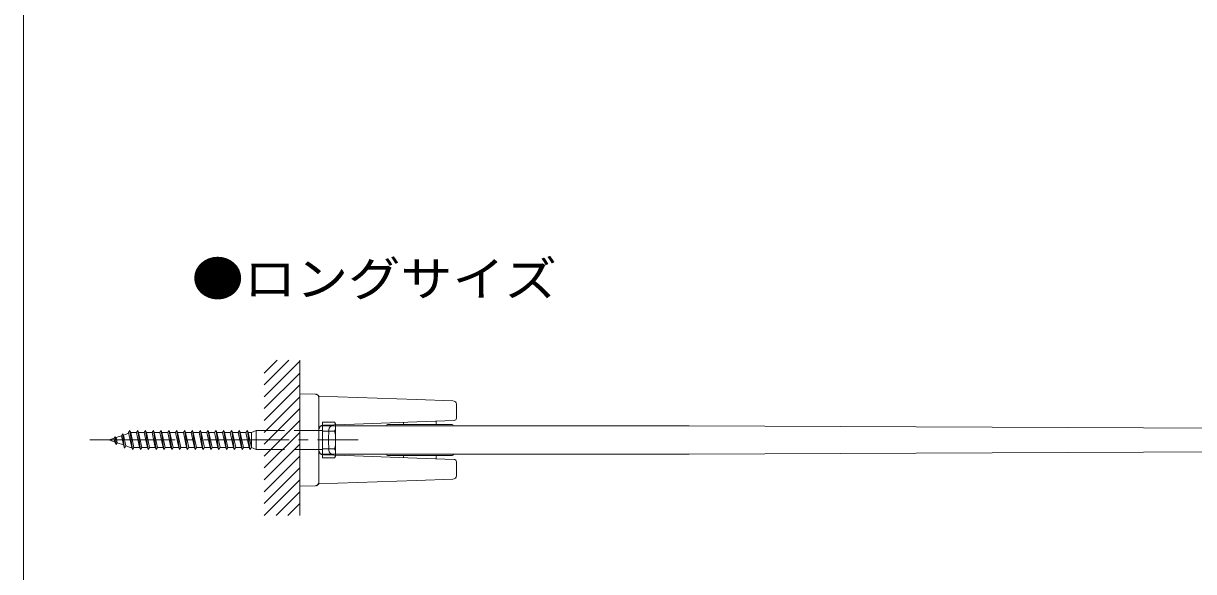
# Model space of a CAD drawing. Units: millimetres, scale not verified. Extents: x -1681 to -294, y -1188 to 1055.
# Drawn here: x -1679.9 to -1186.7, y 247.3 to 478.2 of the extents above; entities that cross this region are included whole.
import ezdxf
from ezdxf.enums import TextEntityAlignment as Align

# ---------------------------------------------------------------- set-up
doc = ezdxf.new("R2010")
doc.units = ezdxf.units.MM
doc.header["$LTSCALE"] = 4
doc.linetypes.add('CHAIN2', pattern=[12, 9, -1, 1, -1])
doc.linetypes.add('DASHED3', pattern=[4, 3, -1])
doc.layers.add('0-1_USER1', color=3, linetype='Continuous')
for name, color, linetype, lineweight in [('0-2_YKK_ZWAK', 7, 'Continuous', 9), ('0-3_YKK_13', 4, 'Continuous', 9), ('0-5_YKK_12', 2, 'CHAIN2', 9), ('0-6_YSS_K', 3, 'Continuous', 9)]:
    doc.layers.add(name, color=color, linetype=linetype, lineweight=lineweight)
doc.styles.add('ＭＳ ゴシック', font='')
doc.styles.get('ＭＳ ゴシック').set_extended_font_data('MS Gothic')

msp = doc.modelspace()

# ---------------------------------------------------------------- linework, layer by layer
at = {"layer": '0-2_YKK_ZWAK'}
msp.add_line((-1679.947, -1188), (-1679.947, 996), dxfattribs=at)
at = {"layer": '0-3_YKK_13'}
for p, q in [((-1563.452, 317.233), (-1563.452, 322.23)), ((-1563.452, 322.23), (-1556.899, 322.001)), ((-1556.737, 321.996), (-1556.61, 321.988)), ((-1556.61, 321.988), (-1556.403, 321.951)), ((-1556.403, 321.951), (-1556.203, 321.885)), ((-1556.203, 321.885), (-1556.015, 321.792)), ((-1556.015, 321.792), (-1555.841, 321.674)), ((-1555.841, 321.674), (-1555.685, 321.532)), ((-1555.685, 321.532), (-1555.551, 321.37)), ((-1555.551, 321.37), (-1555.44, 321.191)), ((-1555.452, 320.502), (-1555.452, 321.184)), ((-1563.452, 317.233), (-1563.452, 288.227)), ((-1555.452, 320.502), (-1555.452, 317.004)), ((-1555.452, 317.004), (-1555.452, 288.456)), ((-1514.187, 319.789), (-1498.899, 319.255)), ((-1497.452, 317.756), (-1497.452, 311.921)), ((-1498.417, 310.922), (-1514.117, 310.374)), ((-1535.681, 308.73), (-1554.453, 308.73)), ((-1553.852, 295.23), (-1553.852, 310.23)), ((-1548.785, 310.23), (-1553.852, 310.23)), ((-1553.852, 306.489), (-1548.785, 306.489)), ((-1540.337, 309.458), (-1553.521, 308.998)), ((-1551.252, 306.993), (-1551.401, 302.73)), ((-1548.352, 309.48), (-1548.785, 310.23)), ((-1548.352, 295.98), (-1548.352, 309.48)), ((-1514.117, 310.374), (-1540.337, 309.458)), ((-1528.968, 308.73), (-1535.681, 308.73)), ((-1497.054, 308.73), (-1528.968, 308.73)), ((-1526.904, 308.817), (-1526.92, 308.73)), ((-1499.251, 309.23), (-1526.412, 309.23)), ((-1519.715, 309.713), (-1519.698, 310.179)), ((-1505.948, 309.713), (-1505.981, 310.658)), ((-1498.759, 308.817), (-1498.743, 308.73)), ((-1481.956, 308.73), (-1497.054, 308.73)), ((-1399.332, 308.73), (-1481.956, 308.73)), ((-906.946, 306.582), (-1399.332, 308.73)), ((-1563.452, 302.73), (-1563.452, 302.825)), ((-1551.252, 298.467), (-1551.401, 302.73)), ((-1554.453, 296.73), (-1530.149, 296.73)), ((-1548.785, 298.972), (-1553.852, 298.972)), ((-1553.521, 296.463), (-1540.337, 296.002)), ((-1548.352, 295.98), (-1548.785, 295.23)), ((-1540.337, 296.002), (-1514.117, 295.087)), ((-1530.144, 296.73), (-1528.968, 296.73)), ((-1528.968, 296.73), (-1497.054, 296.73)), ((-1526.481, 296.23), (-1499.182, 296.23)), ((-1498.65, 296.73), (-1498.712, 296.559)), ((-1497.054, 296.73), (-1481.956, 296.73)), ((-1481.956, 296.73), (-1399.332, 296.73)), ((-1399.332, 296.73), (-906.946, 298.879)), ((-1548.785, 295.23), (-1553.852, 295.23)), ((-1519.715, 295.748), (-1519.698, 295.282)), ((-1514.117, 295.087), (-1498.417, 294.539)), ((-1505.948, 295.748), (-1505.981, 294.803)), ((-1497.452, 293.539), (-1497.452, 287.704)), ((-1563.452, 283.23), (-1563.452, 288.227)), ((-1555.452, 288.456), (-1555.452, 284.958)), ((-1498.899, 286.205), (-1514.187, 285.671)), ((-1556.899, 283.459), (-1563.452, 283.23)), ((-1556.599, 283.474), (-1556.714, 283.466)), ((-1556.396, 283.51), (-1556.599, 283.474)), ((-1556.2, 283.574), (-1556.396, 283.51)), ((-1556.014, 283.664), (-1556.2, 283.574)), ((-1555.843, 283.779), (-1556.014, 283.664)), ((-1555.689, 283.917), (-1555.843, 283.779)), ((-1555.555, 284.074), (-1555.689, 283.917)), ((-1555.444, 284.248), (-1555.555, 284.074)), ((-1555.452, 284.252), (-1555.452, 284.958)), ((-1547.396, 284.511), (-1555.452, 284.23)), ((-1514.187, 285.671), (-1547.396, 284.511))]:
    msp.add_line(p, q, dxfattribs=at)
at = {"layer": '0-3_YKK_13', "linetype": 'DASHED3'}
for p, q in [((-1635.029, 306.73), (-1635.629, 305.83)), ((-1634.252, 299.63), (-1635.629, 305.83)), ((-1634.729, 305.83), (-1635.029, 306.73)), ((-1633.952, 298.73), (-1635.029, 306.73)), ((-1633.352, 299.63), (-1634.729, 305.83)), ((-1634.729, 305.83), (-1632.329, 305.83)), ((-1631.729, 306.73), (-1632.329, 305.83)), ((-1630.952, 299.63), (-1632.329, 305.83)), ((-1631.429, 305.83), (-1631.729, 306.73)), ((-1630.652, 298.73), (-1631.729, 306.73)), ((-1630.052, 299.63), (-1631.429, 305.83)), ((-1631.429, 305.83), (-1629.029, 305.83)), ((-1628.429, 306.73), (-1629.029, 305.83)), ((-1627.652, 299.63), (-1629.029, 305.83)), ((-1628.129, 305.83), (-1628.429, 306.73)), ((-1627.352, 298.73), (-1628.429, 306.73)), ((-1626.752, 299.63), (-1628.129, 305.83)), ((-1628.129, 305.83), (-1625.729, 305.83)), ((-1625.129, 306.73), (-1625.729, 305.83)), ((-1624.352, 299.63), (-1625.729, 305.83)), ((-1624.829, 305.83), (-1625.129, 306.73)), ((-1624.052, 298.73), (-1625.129, 306.73)), ((-1623.452, 299.63), (-1624.829, 305.83)), ((-1624.829, 305.83), (-1622.429, 305.83)), ((-1621.829, 306.73), (-1622.429, 305.83)), ((-1621.052, 299.63), (-1622.429, 305.83)), ((-1621.529, 305.83), (-1621.829, 306.73)), ((-1620.752, 298.73), (-1621.829, 306.73)), ((-1620.152, 299.63), (-1621.529, 305.83)), ((-1621.529, 305.83), (-1619.129, 305.83)), ((-1618.529, 306.73), (-1619.129, 305.83)), ((-1617.752, 299.63), (-1619.129, 305.83)), ((-1618.229, 305.83), (-1618.529, 306.73)), ((-1617.452, 298.73), (-1618.529, 306.73)), ((-1616.852, 299.63), (-1618.229, 305.83)), ((-1618.229, 305.83), (-1615.829, 305.83)), ((-1615.229, 306.73), (-1615.829, 305.83)), ((-1614.452, 299.63), (-1615.829, 305.83)), ((-1614.929, 305.83), (-1615.229, 306.73)), ((-1614.152, 298.73), (-1615.229, 306.73)), ((-1613.552, 299.63), (-1614.929, 305.83)), ((-1614.929, 305.83), (-1612.529, 305.83)), ((-1611.929, 306.73), (-1612.529, 305.83)), ((-1611.152, 299.63), (-1612.529, 305.83)), ((-1611.629, 305.83), (-1611.929, 306.73)), ((-1610.852, 298.73), (-1611.929, 306.73)), ((-1610.252, 299.63), (-1611.629, 305.83)), ((-1611.629, 305.83), (-1609.229, 305.83)), ((-1608.629, 306.73), (-1609.229, 305.83)), ((-1607.852, 299.63), (-1609.229, 305.83)), ((-1608.329, 305.83), (-1608.629, 306.73)), ((-1607.552, 298.73), (-1608.629, 306.73)), ((-1606.952, 299.63), (-1608.329, 305.83)), ((-1608.329, 305.83), (-1605.929, 305.83)), ((-1605.329, 306.73), (-1605.929, 305.83)), ((-1604.552, 299.63), (-1605.929, 305.83)), ((-1605.029, 305.83), (-1605.329, 306.73)), ((-1604.252, 298.73), (-1605.329, 306.73)), ((-1603.652, 299.63), (-1605.029, 305.83)), ((-1605.029, 305.83), (-1602.649, 305.83)), ((-1602.049, 306.73), (-1602.649, 305.83)), ((-1601.272, 299.63), (-1602.649, 305.83)), ((-1602.029, 306.73), (-1602.049, 306.73)), ((-1600.972, 298.73), (-1602.049, 306.73)), ((-1601.729, 305.83), (-1602.029, 306.73)), ((-1600.352, 299.63), (-1601.729, 305.83)), ((-1601.729, 305.83), (-1599.329, 305.83)), ((-1598.729, 306.73), (-1599.329, 305.83)), ((-1597.952, 299.63), (-1599.329, 305.83)), ((-1598.429, 305.83), (-1598.729, 306.73)), ((-1597.652, 298.73), (-1598.729, 306.73)), ((-1597.052, 299.63), (-1598.429, 305.83)), ((-1598.429, 305.83), (-1596.029, 305.83)), ((-1595.429, 306.73), (-1596.029, 305.83)), ((-1594.652, 299.63), (-1596.029, 305.83)), ((-1595.129, 305.83), (-1595.429, 306.73)), ((-1594.352, 298.73), (-1595.429, 306.73)), ((-1593.752, 299.63), (-1595.129, 305.83)), ((-1595.129, 305.83), (-1592.729, 305.83)), ((-1592.129, 306.73), (-1592.729, 305.83)), ((-1591.352, 299.63), (-1592.729, 305.83)), ((-1591.829, 305.83), (-1592.129, 306.73)), ((-1591.052, 298.73), (-1592.129, 306.73)), ((-1590.452, 299.63), (-1591.829, 305.83)), ((-1591.829, 305.83), (-1589.429, 305.83)), ((-1588.829, 306.73), (-1589.429, 305.83)), ((-1588.052, 299.63), (-1589.429, 305.83)), ((-1588.529, 305.83), (-1588.829, 306.73)), ((-1587.752, 298.73), (-1588.829, 306.73)), ((-1587.152, 299.63), (-1588.529, 305.83)), ((-1588.529, 305.83), (-1586.129, 305.83)), ((-1585.529, 306.73), (-1586.129, 305.83)), ((-1584.752, 299.63), (-1586.129, 305.83)), ((-1585.229, 305.83), (-1585.529, 306.73)), ((-1584.452, 298.73), (-1585.529, 306.73)), ((-1583.852, 299.63), (-1585.229, 305.83)), ((-1585.229, 305.83), (-1583.852, 305.83)), ((-1581.852, 306.73), (-1583.852, 305.83)), ((-1583.852, 299.63), (-1583.852, 305.83)), ((-1581.852, 306.73), (-1553.852, 306.73)), ((-1581.852, 298.73), (-1581.852, 306.73)), ((-1641.705, 303.469), (-1643.852, 302.73)), ((-1641.349, 301.869), (-1643.852, 302.73)), ((-1641.277, 304.112), (-1641.705, 303.469)), ((-1641.349, 301.869), (-1641.705, 303.469)), ((-1640.836, 300.841), (-1641.349, 301.869)), ((-1640.836, 300.841), (-1641.277, 304.112)), ((-1640.869, 303.757), (-1641.277, 304.112)), ((-1638.639, 304.525), (-1640.869, 303.757)), ((-1640.374, 301.533), (-1640.869, 303.757)), ((-1640.374, 301.533), (-1640.836, 300.841)), ((-1637.776, 300.638), (-1640.374, 301.533)), ((-1638.134, 305.282), (-1638.639, 304.525)), ((-1637.776, 300.638), (-1638.639, 304.525)), ((-1637.328, 299.294), (-1638.134, 305.282)), ((-1637.803, 304.813), (-1638.134, 305.282)), ((-1635.574, 305.58), (-1637.803, 304.813)), ((-1636.801, 300.303), (-1637.803, 304.813)), ((-1637.328, 299.294), (-1637.776, 300.638)), ((-1637.328, 299.294), (-1636.801, 300.303)), ((-1634.849, 299.63), (-1636.801, 300.303)), ((-1634.849, 299.63), (-1634.252, 299.63)), ((-1633.952, 298.73), (-1634.252, 299.63)), ((-1633.352, 299.63), (-1633.952, 298.73)), ((-1633.352, 299.63), (-1630.952, 299.63)), ((-1630.652, 298.73), (-1630.952, 299.63)), ((-1630.052, 299.63), (-1630.652, 298.73)), ((-1630.052, 299.63), (-1627.652, 299.63)), ((-1627.352, 298.73), (-1627.652, 299.63)), ((-1626.752, 299.63), (-1627.352, 298.73)), ((-1626.752, 299.63), (-1624.352, 299.63)), ((-1624.052, 298.73), (-1624.352, 299.63)), ((-1623.452, 299.63), (-1624.052, 298.73)), ((-1623.452, 299.63), (-1621.052, 299.63)), ((-1620.752, 298.73), (-1621.052, 299.63)), ((-1620.152, 299.63), (-1620.752, 298.73)), ((-1620.152, 299.63), (-1617.752, 299.63)), ((-1617.452, 298.73), (-1617.752, 299.63)), ((-1616.852, 299.63), (-1617.452, 298.73)), ((-1616.852, 299.63), (-1614.452, 299.63)), ((-1614.152, 298.73), (-1614.452, 299.63)), ((-1613.552, 299.63), (-1614.152, 298.73)), ((-1613.552, 299.63), (-1611.152, 299.63)), ((-1610.852, 298.73), (-1611.152, 299.63)), ((-1610.252, 299.63), (-1610.852, 298.73)), ((-1610.252, 299.63), (-1607.852, 299.63)), ((-1607.552, 298.73), (-1607.852, 299.63)), ((-1606.952, 299.63), (-1607.552, 298.73)), ((-1606.952, 299.63), (-1604.552, 299.63)), ((-1604.252, 298.73), (-1604.552, 299.63)), ((-1603.652, 299.63), (-1604.252, 298.73)), ((-1603.652, 299.63), (-1601.272, 299.63)), ((-1600.972, 298.73), (-1601.272, 299.63)), ((-1600.952, 298.73), (-1600.972, 298.73)), ((-1600.352, 299.63), (-1600.952, 298.73)), ((-1600.352, 299.63), (-1597.952, 299.63)), ((-1597.652, 298.73), (-1597.952, 299.63)), ((-1597.052, 299.63), (-1597.652, 298.73)), ((-1597.052, 299.63), (-1594.652, 299.63)), ((-1594.352, 298.73), (-1594.652, 299.63)), ((-1593.752, 299.63), (-1594.352, 298.73)), ((-1593.752, 299.63), (-1591.352, 299.63)), ((-1591.052, 298.73), (-1591.352, 299.63)), ((-1590.452, 299.63), (-1591.052, 298.73)), ((-1590.452, 299.63), (-1588.052, 299.63)), ((-1587.752, 298.73), (-1588.052, 299.63)), ((-1587.152, 299.63), (-1587.752, 298.73)), ((-1587.152, 299.63), (-1584.752, 299.63)), ((-1584.452, 298.73), (-1584.752, 299.63)), ((-1583.852, 299.63), (-1584.452, 298.73)), ((-1583.852, 299.63), (-1581.852, 298.73)), ((-1581.852, 298.73), (-1553.852, 298.73))]:
    msp.add_line(p, q, dxfattribs=at)
at = {"layer": '0-3_YKK_13'}
msp.add_lwpolyline([(-1555.452, 321.23), (-1547.396, 320.949), (-1514.187, 319.789)], dxfattribs=at)
for centre, radius, start, end in [((-1556.952, 320.502), 1.5, 0, 88), ((-1498.952, 317.756), 1.5, 0, 88), ((-1498.452, 311.921), 1, 272, 0), ((-1553.452, 306.999), 2, 91.99998, 180), ((-1549.453, 306.93), 1.8, 90, 178), ((-1552.61, 308.359), 4.258, 333.93616, 26.06383), ((-1564.878, 302.73), 16.527, 346.85542, 13.14456), ((-1526.412, 308.73), 0.5, 90, 170), ((-1520.214, 309.73), 0.5, 270, 358), ((-1505.449, 309.73), 0.5, 182, 270), ((-1499.251, 308.73), 0.5, 10, 90), ((-1553.452, 298.462), 2, 180, 268), ((-1549.453, 298.53), 1.8, 182, 270), ((-1552.61, 297.101), 4.258, 333.93616, 26.06383), ((-1526.412, 296.73), 0.5, 190, 270), ((-1520.214, 295.73), 0.5, 2, 90), ((-1505.449, 295.73), 0.5, 90, 178), ((-1499.182, 296.73), 0.5, 270, 339.99998), ((-1498.452, 293.539), 1, 0, 88), ((-1498.952, 287.704), 1.5, 272, 0), ((-1556.952, 284.958), 1.5, 272, 0), ((-1556.759, 284.965), 1.5, 272, 290.00446), ((-1556.759, 284.965), 1.5, 323.81764, 330.67645)]:
    msp.add_arc(centre, radius, start, end, dxfattribs=at)
at = {"layer": '0-5_YKK_12'}
msp.add_line((-1651.947, 302.73), (-1538.897, 302.73), dxfattribs=at)
at = {"layer": '0-6_YSS_K'}
for p, q in [((-1578.452, 330.936), (-1573.053, 336.335)), ((-1578.452, 325.936), (-1568.053, 336.335)), ((-1578.452, 320.936), (-1563.452, 335.936)), ((-1563.452, 336.335), (-1563.452, 270.936)), ((-1578.452, 315.936), (-1563.452, 330.936)), ((-1578.452, 310.936), (-1563.452, 325.936)), ((-1578.452, 305.936), (-1563.452, 320.936)), ((-1578.452, 300.936), (-1563.452, 315.936)), ((-1578.452, 295.936), (-1563.452, 310.936)), ((-1578.452, 290.936), (-1563.452, 305.936)), ((-1578.452, 285.936), (-1563.452, 300.936)), ((-1578.452, 280.936), (-1563.452, 295.936)), ((-1578.452, 275.936), (-1563.452, 290.936)), ((-1578.452, 270.936), (-1563.452, 285.936)), ((-1573.452, 270.936), (-1563.452, 280.936)), ((-1568.452, 270.936), (-1563.452, 275.936))]:
    msp.add_line(p, q, dxfattribs=at)

# ---------------------------------------------------------------- texts
at = {"layer": '0-1_USER1', "style": 'ＭＳ ゴシック', "width": 1.1}
msp.add_text('\u3000●ロングサイズ', height=14.66, dxfattribs=at).set_placement((-1631.042, 358.906), align=Align.BOTTOM_LEFT)

doc.saveas('drawing.dxf')
